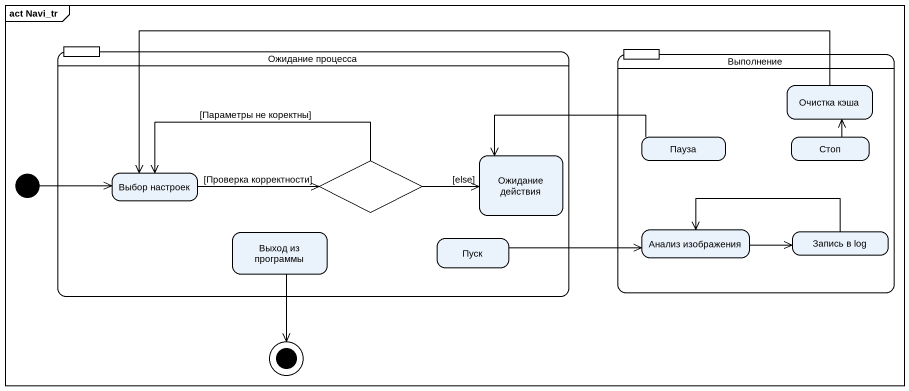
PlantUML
@startuml
mainframe act Navi_tr
hide empty description
state "Ожидание процесса" as Ожидание_процесса {
  state pin1 <<inputPin>>
  state choice1 <<choice>>
  state "Ожидание действия" as Ожидание_действия
  state "Выбор настроек" as Выбор_настроек
  state "Выход из программы" as Выход_из_программы
  state Пуск
}
state Выполнение {
  state pin2 <<inputPin>>
  state "Очистка кэша" as Очистка_кэша
  state Пауза
  state Стоп
  state "Анализ изображения" as Анализ_изображения
  state "Запись в log" as Запись_в_log
}
state initial1 <<start>>
state final1 <<end>>
Очистка_кэша -left-> Выбор_настроек
choice1 -right-> Ожидание_действия : [else]
choice1 -left-> Выбор_настроек : [Параметры не коректны]
Пауза -left-> Ожидание_действия
Стоп -up-> Очистка_кэша
initial1 -right-> Выбор_настроек
Выбор_настроек -right-> choice1 : [Проверка корректности]
Выход_из_программы --> final1
Пуск -right-> Анализ_изображения
Анализ_изображения -right-> Запись_в_log
Запись_в_log -left-> Анализ_изображения
@enduml
